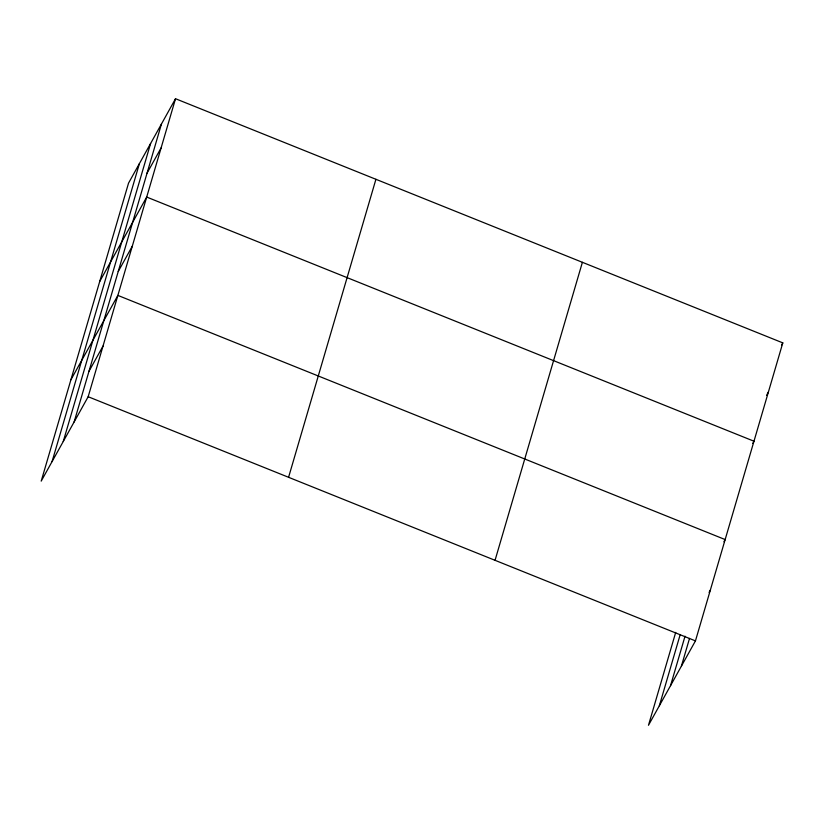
<?xml version="1.0" encoding="UTF-8"?>
<svg xmlns="http://www.w3.org/2000/svg" width="824" height="824" viewBox="0 0 824 824"><rect width="100%" height="100%" fill="white"/><g stroke="black" fill="none" stroke-linecap="round" stroke-linejoin="round"><path stroke-width="1.24" d="M52.066 461.605L139.41 163.605M63.252 441.499L150.596 143.5M74.119 421.981L161.463 123.981M175.522 98.725L128.544 183.113L41.2 481.123L88.168 396.725L175.522 98.725L782.8 342.877L695.456 640.887L648.478 725.274L675.701 632.399M288.575 477.302L375.919 179.292M495.049 560.31L582.393 262.31M659.344 705.766L680.202 634.593M670.53 685.661L685.032 636.2M681.396 666.142L689.523 638.404M147.053 173.153L161.113 147.898M99.725 281.458L146.693 197.06L753.981 441.221L752.755 443.415M118.223 271.498L132.283 246.232M70.895 379.802L117.873 295.404L725.151 539.566L723.925 541.759M88.961 371.325L103.021 346.07M781.574 345.071L782.8 342.877M766.557 395.345L768.39 392.049M709.083 592.415L710.298 590.221M88.168 396.725L695.456 640.887"/></g></svg>
